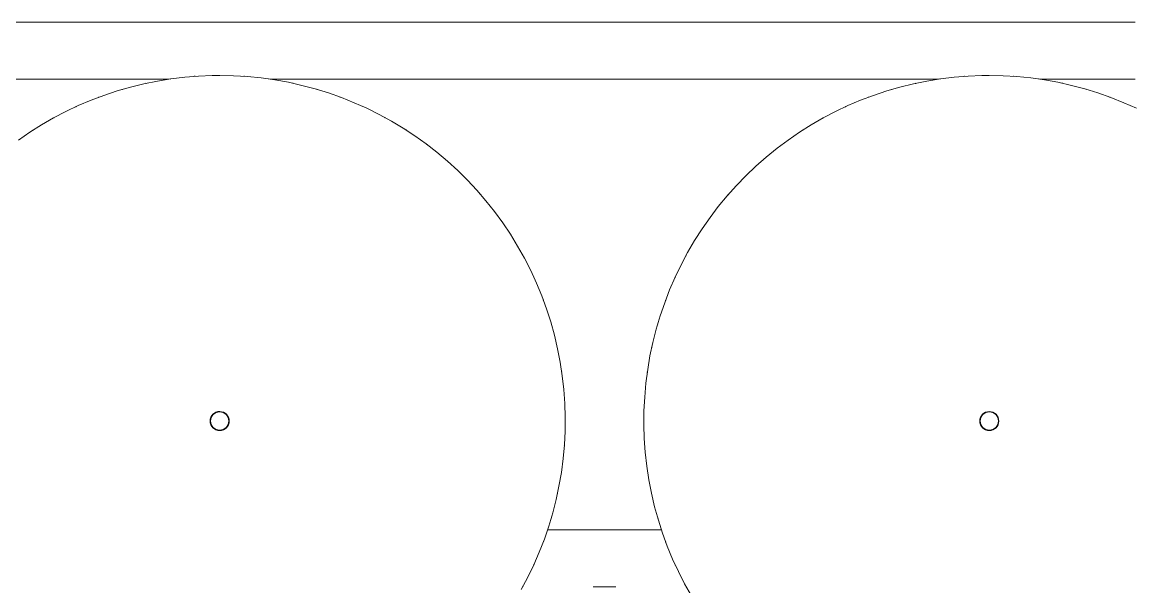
# Model space of a CAD drawing. Header units: millimetres. Extents: x -4617 to 4428, y -2900 to 2818.
# Drawn here: x -980 to 967, y 1398 to 2388 of the extents above; entities that cross this region are included whole.
import ezdxf

# ---------------------------------------------------------------- set-up
doc = ezdxf.new("R2010")
doc.units = ezdxf.units.MM
doc.layers.add('A_--------_E-', color=8, linetype='Continuous', lineweight=9)
doc.layers.add('M-_EQPT----_E', color=7, linetype='Continuous', lineweight=9)

# ---------------------------------------------------------------- blocks, each defined once
blk = doc.blocks.new('PNS-0100 MAIN FRAME - ASY PNS-0100 MAIN FRAME_iam-651195-Разрез 1')
at = {"layer": 'A_--------_E-'}
for p, q in [((972.8, 2388.2), (-1239.2, 2388.2)), ((-1239.2, 2288.2), (-722.6, 2288.2)), ((-543.9, 2288.2), (627.3, 2288.2)), ((806.1, 2288.2), (972.8, 2288.2)), ((142, 1498.2), (-58.4, 1498.2)), ((25.8, 1398.2), (21.8, 1398.2)), ((25.8, 1398.2), (57.8, 1398.2)), ((61.8, 1398.2), (57.8, 1398.2))]:
    blk.add_line(p, q, dxfattribs=at)
blk = doc.blocks.new('PNS-0100 MAIN FRAME - Standard-550811-Разрез 1')
blk.add_blockref('PNS-0100 MAIN FRAME - ASY PNS-0100 MAIN FRAME_iam-651195-Разрез 1', (0, 0))
blk = doc.blocks.new('PNS-Filter column D1200 _180 Left feed 50-50_ - ASY PNS-Filter column D1200_iam-904181-Разрез 1')
at = {"layer": 'A_--------_E-'}
for p, q in [((-762.7, 2280.9), (-763, 2280.8)), ((-762.7, 2280.9), (-762, 2281.1)), ((-720.2, 2288.6), (-719.4, 2288.7)), ((-677.5, 2293.3), (-677.7, 2293.3)), ((-677.2, 2293.3), (-676.4, 2293.4)), ((-634, 2294.9), (-633.2, 2294.9)), ((-590.7, 2293.4), (-589.9, 2293.4)), ((-547.7, 2288.9), (-546.9, 2288.7)), ((-505.2, 2281.2), (-504.4, 2281.1)), ((-804.6, 2270.2), (-804.9, 2270.1)), ((-804.6, 2270.2), (-803.9, 2270.4)), ((-463.2, 2270.6), (-462.4, 2270.4)), ((-885.6, 2239.9), (-885.9, 2239.7)), ((-885.6, 2239.9), (-884.9, 2240.2)), ((-845.6, 2256.5), (-845.9, 2256.3)), ((-845.6, 2256.5), (-845, 2256.7)), ((-422.2, 2257), (-421.4, 2256.7)), ((-382.2, 2240.5), (-381.4, 2240.1)), ((-924.2, 2220.4), (-924.5, 2220.3)), ((-924.2, 2220.5), (-923.6, 2220.8)), ((-343.5, 2221.2), (-342.7, 2220.8)), ((-961.4, 2198.3), (-961.7, 2198.1)), ((-961.4, 2198.3), (-960.8, 2198.7)), ((-306.3, 2199.2), (-305.5, 2198.7)), ((-270.7, 2174.6), (-270, 2174)), ((-237, 2147.5), (-236.3, 2146.9)), ((-205.3, 2118.1), (-204.7, 2117.4)), ((-175.8, 2086.5), (-175.2, 2085.8)), ((-148.6, 2052.8), (-148.1, 2052.1)), ((-123.9, 2017.4), (-123.4, 2016.6)), ((-101.8, 1980.2), (-101.3, 1979.4)), ((-82.3, 1941.6), (-81.9, 1940.7)), ((-65.7, 1901.6), (-65.4, 1900.7)), ((-52, 1860.6), (-51.7, 1859.7)), ((-41.2, 1818.7), (-41, 1817.7)), ((-33.5, 1776.2), (-33.3, 1775.2)), ((-28.8, 1733.2), (-28.7, 1732.2)), ((-28.7, 1645.7), (-28.6, 1646.7)), ((-33.3, 1602.7), (-33.2, 1603.7)), ((-41, 1560.1), (-40.8, 1561.1)), ((-51.7, 1518.2), (-51.4, 1519.2)), ((-65.4, 1477.2), (-65, 1478.1)), ((-81.9, 1437.2), (-81.5, 1438.1)), ((-101.3, 1398.5), (-100.8, 1399.4))]:
    blk.add_line(p, q, dxfattribs=at)
at = {"layer": 'A_--------_E-', "flags": 128}
for points in [[(-986.1, 2181.6), (-966.1, 2195.3), (-945.6, 2208.2), (-924.6, 2220.3), (-903.1, 2231.5), (-881.2, 2241.9), (-858.8, 2251.3), (-836.2, 2259.9), (-813.2, 2267.6), (-789.9, 2274.3), (-766.4, 2280.1), (-742.6, 2285), (-718.7, 2288.9), (-694.6, 2291.8), (-670.5, 2293.8), (-646.3, 2294.8), (-633.2, 2294.9)], [(-633.2, 2294.9), (-608.9, 2294.4), (-584.7, 2293), (-560.6, 2290.6), (-536.6, 2287.2), (-512.8, 2282.8), (-489.1, 2277.5), (-465.7, 2271.3), (-442.5, 2264.2), (-419.7, 2256.1), (-397.2, 2247.1), (-375.1, 2237.2), (-353.3, 2226.4), (-332.1, 2214.8), (-311.3, 2202.4), (-291, 2189.1), (-271.3, 2175), (-252.1, 2160.1), (-233.6, 2144.5), (-215.7, 2128.2), (-198.5, 2111.1), (-181.9, 2093.4), (-166.1, 2075), (-151, 2056), (-136.7, 2036.5), (-123.2, 2016.3), (-110.6, 1995.7), (-98.7, 1974.5), (-87.7, 1952.9), (-77.6, 1930.9), (-68.4, 1908.5), (-60, 1885.7), (-52.6, 1862.7), (-46.1, 1839.3), (-40.6, 1815.7), (-36, 1791.9), (-32.3, 1768), (-29.7, 1743.9), (-28, 1719.7), (-27.2, 1695.5), (-27.4, 1671.2), (-28.6, 1647), (-30.8, 1622.9), (-33.9, 1598.8), (-38, 1574.9), (-43, 1551.2), (-49, 1527.7), (-55.9, 1504.5), (-63.7, 1481.6), (-72.5, 1459), (-82.1, 1436.7), (-92.7, 1414.9), (-104.1, 1393.5)]]:
    blk.add_lwpolyline(points, dxfattribs=at)
at = {"layer": 'A_--------_E-'}
for radius, start, end in [(16.8, 90, 270), (16.7, 270, 90), (606, 359.9999, 0.1)]:
    blk.add_arc((-633.2, 1688.9), radius, start, end, dxfattribs=at)
blk = doc.blocks.new('PNS-Filter column D1200 _180 Left feed 50-50_ - Standard-909429-Разрез 1')
at = {"layer": 'M-_EQPT----_E'}
for start, end in [(90, 270), (270, 90)]:
    blk.add_arc((-633.2, 1688.9), 16, start, end, dxfattribs=at)
blk.add_blockref('PNS-Filter column D1200 _180 Left feed 50-50_ - ASY PNS-Filter column D1200_iam-904181-Разрез 1', (0, 0))
blk = doc.blocks.new('PNS-Filter column D1200 _180 right feed 50-50_ - ASY PNS-Filter column D1200_iam-905840-Разрез 1')
at = {"layer": 'A_--------_E-'}
for p, q in [((587.3, 2280.9), (587, 2280.8)), ((587.3, 2280.9), (588, 2281.1)), ((629.8, 2288.6), (630.6, 2288.7)), ((672.8, 2293.3), (673.6, 2293.4)), ((716, 2294.9), (716.8, 2294.9)), ((759.2, 2293.4), (760.1, 2293.4)), ((802.3, 2288.9), (803.1, 2288.7)), ((844.8, 2281.2), (845.6, 2281.1)), ((545.4, 2270.2), (545.1, 2270.1)), ((545.4, 2270.2), (546.1, 2270.4)), ((886.7, 2270.6), (887.6, 2270.4)), ((464.4, 2239.9), (464.1, 2239.7)), ((464.4, 2239.9), (465.1, 2240.2)), ((504.4, 2256.5), (504.1, 2256.3)), ((504.4, 2256.5), (505, 2256.7)), ((927.8, 2257), (928.6, 2256.7)), ((425.8, 2220.4), (425.5, 2220.3)), ((425.8, 2220.5), (426.4, 2220.8)), ((388.6, 2198.3), (388.3, 2198.1)), ((388.6, 2198.3), (389.2, 2198.7)), ((353.1, 2173.6), (352.8, 2173.4)), ((353.1, 2173.6), (353.6, 2174)), ((319.5, 2146.5), (320, 2146.9)), ((287.8, 2117), (288.3, 2117.4)), ((258.4, 2085.3), (258.1, 2085)), ((258.4, 2085.3), (258.8, 2085.8)), ((231.3, 2051.6), (231.1, 2051.2)), ((231.3, 2051.6), (231.7, 2052.1)), ((206.7, 2016), (206.4, 2015.7)), ((206.7, 2016), (207, 2016.6)), ((184.7, 1978.8), (184.4, 1978.4)), ((184.7, 1978.8), (185, 1979.4)), ((165.3, 1940.1), (165.1, 1939.7)), ((165.3, 1940.1), (165.6, 1940.7)), ((148.8, 1900.1), (148.7, 1899.7)), ((148.8, 1900.1), (149, 1900.7)), ((135.2, 1859.1), (135.1, 1858.6)), ((135.2, 1859.1), (135.4, 1859.7)), ((124.5, 1817.2), (124.4, 1816.7)), ((124.5, 1817.2), (124.7, 1817.7)), ((116.9, 1774.6), (116.8, 1774.1)), ((116.9, 1774.6), (117, 1775.2)), ((112.3, 1731.6), (112.4, 1732.2)), ((112.3, 1731.6), (112.3, 1731.1)), ((110.8, 1688.4), (110.8, 1688.9)), ((110.8, 1688.4), (110.8, 1687.9)), ((112.4, 1645.2), (112.4, 1645.7)), ((112.4, 1645.2), (112.4, 1644.6)), ((117.1, 1602.2), (117, 1602.7)), ((117.1, 1602.2), (117.1, 1601.6)), ((124.8, 1559.6), (124.7, 1560.1)), ((124.8, 1559.6), (124.9, 1559.1)), ((135.5, 1517.7), (135.4, 1518.2)), ((135.5, 1517.7), (135.7, 1517.2)), ((149.2, 1476.7), (149, 1477.1)), ((149.2, 1476.7), (149.4, 1476.2)), ((165.8, 1436.8), (165.6, 1437.2)), ((165.8, 1436.8), (166, 1436.2)), ((185.2, 1398.1), (184.9, 1398.5))]:
    blk.add_line(p, q, dxfattribs=at)
at = {"layer": 'A_--------_E-', "flags": 128}
for points in [[(194.2, 1382.1), (182.4, 1403.3), (171.4, 1424.9), (161.2, 1446.9), (152, 1469.3), (143.7, 1492.1), (136.3, 1515.2), (129.8, 1538.5), (124.2, 1562.1), (119.6, 1585.9), (116, 1609.9), (113.3, 1634), (111.6, 1658.1), (110.9, 1682.4), (111.1, 1706.6), (112.3, 1730.8), (114.4, 1755), (117.6, 1779), (121.6, 1802.9), (126.7, 1826.6), (132.6, 1850.1), (139.6, 1873.3), (147.4, 1896.3), (156.1, 1918.9), (165.8, 1941.1), (176.3, 1962.9), (187.7, 1984.3), (199.9, 2005.3), (213, 2025.7), (226.9, 2045.5), (241.5, 2064.9), (256.9, 2083.6), (273.1, 2101.6), (289.9, 2119.1), (307.5, 2135.8), (325.7, 2151.8), (344.5, 2167.1), (363.9, 2181.6), (383.9, 2195.3), (404.4, 2208.2), (425.4, 2220.3), (446.9, 2231.5), (468.8, 2241.9), (491.1, 2251.3), (513.8, 2259.9), (536.8, 2267.6), (560.1, 2274.3), (583.6, 2280.1), (607.4, 2285), (631.3, 2288.9), (655.4, 2291.8), (679.5, 2293.8), (703.7, 2294.8), (716.8, 2294.9)], [(716.8, 2294.9), (741.1, 2294.4), (765.2, 2293), (789.4, 2290.6), (813.4, 2287.2), (837.2, 2282.8), (860.9, 2277.5), (884.3, 2271.3), (907.4, 2264.2), (930.3, 2256.1), (952.8, 2247.1), (974.9, 2237.2)]]:
    blk.add_lwpolyline(points, dxfattribs=at)
at = {"layer": 'A_--------_E-'}
for start, end in [(90, 270), (270, 90)]:
    blk.add_arc((716.8, 1688.9), 16.7, start, end, dxfattribs=at)
blk = doc.blocks.new('PNS-Filter column D1200 _180 right feed 50-50_ - Standard-905848-Разрез 1')
at = {"layer": 'M-_EQPT----_E'}
for start, end in [(90, 270), (270, 90)]:
    blk.add_arc((716.8, 1688.9), 16, start, end, dxfattribs=at)
blk.add_blockref('PNS-Filter column D1200 _180 right feed 50-50_ - ASY PNS-Filter column D1200_iam-905840-Разрез 1', (0, 0))

msp = doc.modelspace()

# ---------------------------------------------------------------- block references
at = {"layer": 'A_--------_E-'}
msp.add_blockref('PNS-0100 MAIN FRAME - Standard-550811-Разрез 1', (0, 0), dxfattribs=at)
at = {"layer": 'M-_EQPT----_E'}
for name in ['PNS-Filter column D1200 _180 Left feed 50-50_ - Standard-909429-Разрез 1', 'PNS-Filter column D1200 _180 right feed 50-50_ - Standard-905848-Разрез 1']:
    msp.add_blockref(name, (0, 0), dxfattribs=at)

doc.saveas('drawing.dxf')
